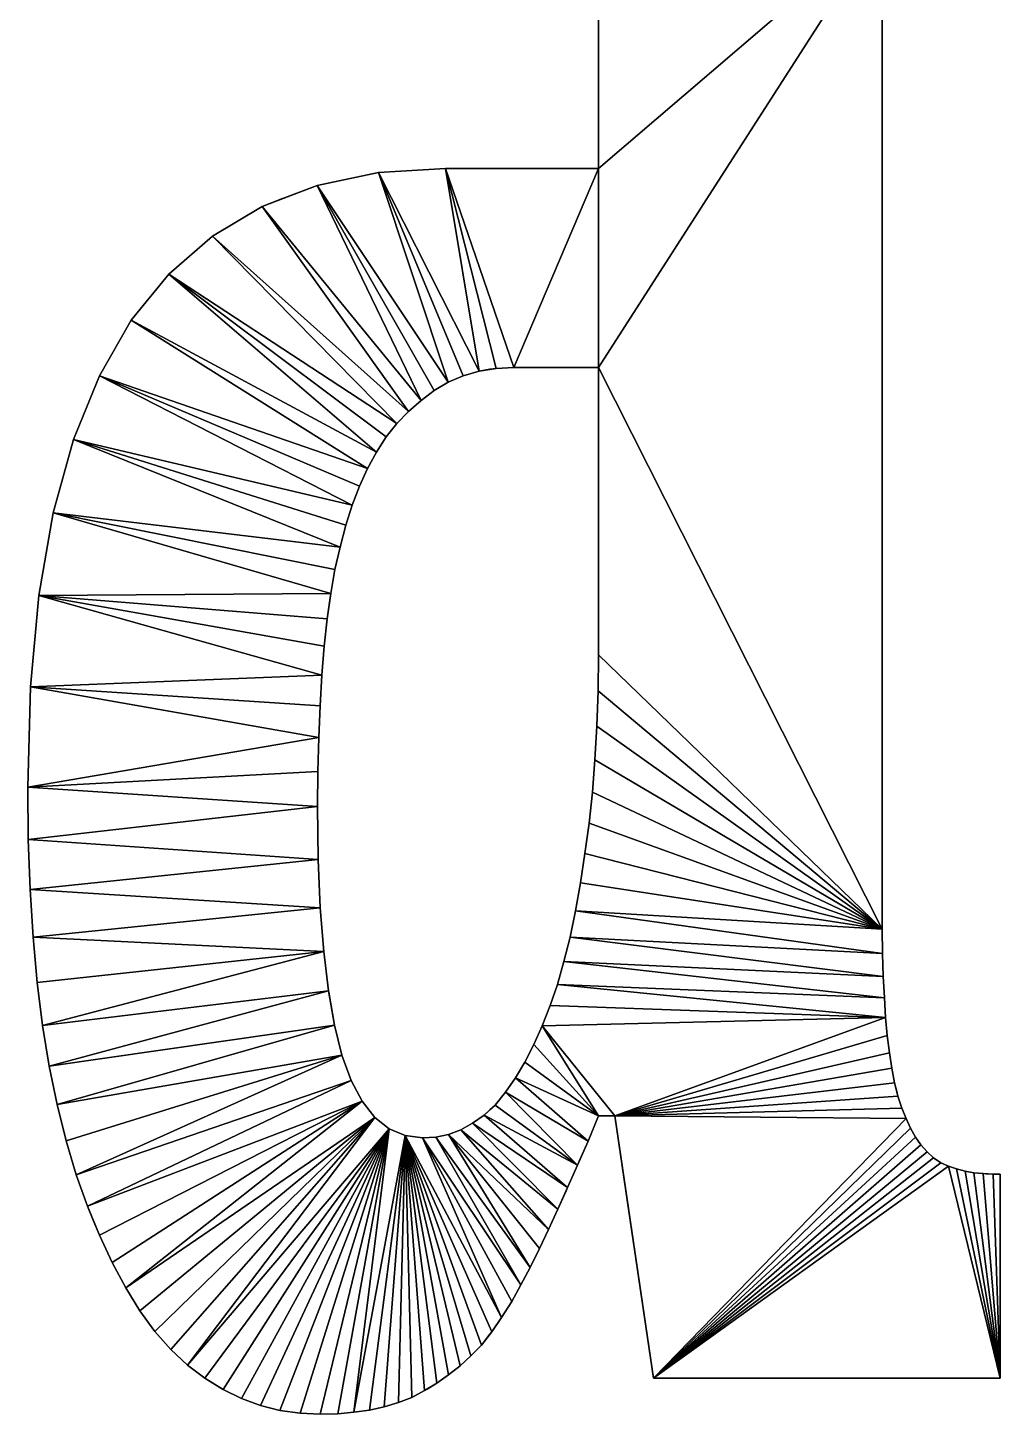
# Model space of a CAD drawing. Extents: x -29.1 to 29.1, y -25 to 25.
# Drawn here: x 2.903 to 5.413, y 3.007 to 6.585 of the extents above; entities that cross this region are included whole.
import ezdxf

# ---------------------------------------------------------------- set-up
doc = ezdxf.new("R2010")
doc.units = 0
doc.header["$MEASUREMENT"] = 0
doc.layers.add('ConstrLine', color=7, linetype='Continuous')
doc.layers.add('ObjLayer', color=2, linetype='Continuous')

msp = doc.modelspace()

# ---------------------------------------------------------------- linework, layer by layer
at = {"layer": 'ConstrLine'}
for p, q in [((4.376, 6.86, 4), (4.376, 6.222, 4)), ((5.108, 4.259, 4), (5.108, 6.849, 4)), ((3.808, 6.211, 4), (3.65, 6.178, 4)), ((3.981, 6.222, 4), (3.808, 6.211, 4)), ((4.376, 6.222, 4), (3.981, 6.222, 4)), ((3.65, 6.178, 4), (3.508, 6.124, 4)), ((3.508, 6.124, 4), (3.38, 6.047, 4)), ((3.38, 6.047, 4), (3.267, 5.949, 4)), ((3.267, 5.949, 4), (3.17, 5.83, 4)), ((3.17, 5.83, 4), (3.088, 5.687, 4)), ((3.088, 5.687, 4), (3.021, 5.522, 4)), ((3.021, 5.522, 4), (2.969, 5.333, 4)), ((2.969, 5.333, 4), (2.932, 5.12, 4)), ((2.932, 5.12, 4), (2.91, 4.884, 4)), ((2.91, 4.884, 4), (2.903, 4.625, 4)), ((2.903, 4.625, 4), (2.904, 4.49, 4)), ((2.904, 4.49, 4), (2.909, 4.361, 4)), ((2.909, 4.361, 4), (2.917, 4.238, 4)), ((5.109, 4.196, 4), (5.108, 4.259, 4)), ((2.917, 4.238, 4), (2.927, 4.121, 4)), ((5.111, 4.137, 4), (5.109, 4.196, 4)), ((2.927, 4.121, 4), (2.941, 4.01, 4)), ((5.114, 4.082, 4), (5.111, 4.137, 4)), ((5.117, 4.031, 4), (5.114, 4.082, 4)), ((2.941, 4.01, 4), (2.958, 3.905, 4)), ((5.121, 3.984, 4), (5.117, 4.031, 4)), ((5.127, 3.94, 4), (5.121, 3.984, 4)), ((5.133, 3.9, 4), (5.127, 3.94, 4)), ((2.958, 3.905, 4), (2.979, 3.806, 4)), ((5.14, 3.862, 4), (5.133, 3.9, 4)), ((5.149, 3.828, 4), (5.14, 3.862, 4)), ((2.979, 3.806, 4), (3.002, 3.713, 4)), ((5.159, 3.797, 4), (5.149, 3.828, 4)), ((5.17, 3.77, 4), (5.159, 3.797, 4)), ((4.349, 3.712, 4), (4.376, 3.777, 4)), ((4.376, 3.777, 4), (4.418, 3.777, 4)), ((4.418, 3.777, 4), (4.518, 3.1, 5)), ((5.181, 3.745, 4), (5.17, 3.77, 4)), ((5.194, 3.722, 4), (5.181, 3.745, 4)), ((5.208, 3.702, 4), (5.194, 3.722, 4)), ((3.002, 3.713, 4), (3.028, 3.625, 4)), ((4.322, 3.65, 4), (4.349, 3.712, 4)), ((5.224, 3.684, 4), (5.208, 3.702, 4)), ((4.296, 3.592, 4), (4.322, 3.65, 4)), ((5.241, 3.669, 4), (5.224, 3.684, 4)), ((5.26, 3.656, 4), (5.241, 3.669, 4)), ((5.279, 3.647, 4), (5.26, 3.656, 4)), ((3.028, 3.625, 4), (3.057, 3.544, 4)), ((5.3, 3.64, 4), (5.279, 3.647, 4)), ((5.322, 3.634, 4), (5.3, 3.64, 4)), ((5.345, 3.63, 4), (5.322, 3.634, 4)), ((5.369, 3.628, 4), (5.345, 3.63, 4)), ((5.395, 3.627, 4), (5.369, 3.628, 4)), ((5.413, 3.627, 4), (5.395, 3.627, 4)), ((5.413, 3.1, 4), (5.413, 3.627, 4)), ((4.271, 3.536, 4), (4.296, 3.592, 4)), ((3.057, 3.544, 4), (3.088, 3.469, 4)), ((4.247, 3.484, 4), (4.271, 3.536, 4)), ((4.224, 3.435, 4), (4.247, 3.484, 4)), ((3.088, 3.469, 4), (3.121, 3.399, 4)), ((4.2, 3.386, 4), (4.224, 3.435, 4)), ((3.121, 3.399, 4), (3.156, 3.333, 4)), ((4.176, 3.341, 4), (4.2, 3.386, 4)), ((3.156, 3.333, 4), (3.192, 3.274, 4)), ((4.152, 3.298, 4), (4.176, 3.341, 4)), ((4.126, 3.257, 4), (4.152, 3.298, 4)), ((3.192, 3.274, 4), (3.231, 3.221, 4)), ((4.101, 3.22, 4), (4.126, 3.257, 4)), ((3.231, 3.221, 4), (3.272, 3.174, 4)), ((4.047, 3.158, 4), (4.074, 3.185, 4)), ((4.074, 3.185, 4), (4.101, 3.22, 4)), ((3.272, 3.174, 4), (3.315, 3.134, 4)), ((4.019, 3.132, 4), (4.047, 3.158, 4)), ((3.315, 3.134, 4), (3.36, 3.1, 4)), ((3.989, 3.109, 4), (4.019, 3.132, 4)), ((3.36, 3.1, 4), (3.407, 3.071, 4)), ((3.927, 3.068, 4), (3.959, 3.087, 4)), ((3.959, 3.087, 4), (3.989, 3.109, 4)), ((4.518, 3.1, 5), (5.413, 3.1, 4)), ((3.407, 3.071, 4), (3.455, 3.048, 4)), ((3.455, 3.048, 4), (3.504, 3.03, 4)), ((3.86, 3.037, 4), (3.894, 3.05, 4)), ((3.894, 3.05, 4), (3.927, 3.068, 4)), ((3.504, 3.03, 4), (3.554, 3.017, 4)), ((3.554, 3.017, 4), (3.606, 3.01, 4)), ((3.606, 3.01, 4), (3.658, 3.007, 4)), ((3.658, 3.007, 4), (3.703, 3.008, 4)), ((3.703, 3.008, 4), (3.745, 3.012, 4)), ((3.745, 3.012, 4), (3.785, 3.018, 4)), ((3.785, 3.018, 4), (3.823, 3.026, 4)), ((3.823, 3.026, 4), (3.86, 3.037, 4))]:
    msp.add_line(p, q, dxfattribs=at)
for points in [[(4.376, 6.86, 4), (4.376, 6.222, 4), (4.376, 6.222, 5)], [(4.376, 6.86, 4), (4.376, 6.222, 5), (4.376, 6.86, 5)], [(4.376, 6.86, 5), (4.376, 6.222, 5), (5.108, 6.849, 5)], [(5.108, 6.849, 5), (4.376, 5.708, 5), (5.108, 4.259, 5)], [(5.108, 6.849, 5), (4.376, 6.222, 5), (4.376, 5.708, 5)], [(5.108, 4.259, 4), (5.108, 6.849, 4), (5.108, 4.259, 5)], [(5.108, 6.849, 5), (5.108, 4.259, 5), (5.108, 6.849, 4)], [(3.65, 6.178, 4), (3.65, 6.178, 5), (3.808, 6.211, 5)], [(3.65, 6.178, 4), (3.808, 6.211, 5), (3.808, 6.211, 4)], [(3.808, 6.211, 5), (3.65, 6.178, 5), (3.988, 5.67, 5)], [(3.808, 6.211, 4), (3.808, 6.211, 5), (3.981, 6.222, 5)], [(3.808, 6.211, 4), (3.981, 6.222, 5), (3.981, 6.222, 4)], [(3.981, 6.222, 5), (3.808, 6.211, 5), (4.068, 5.699, 5)], [(4.027, 5.687, 5), (4.068, 5.699, 5), (3.808, 6.211, 5)], [(3.988, 5.67, 5), (4.027, 5.687, 5), (3.808, 6.211, 5)], [(3.981, 6.222, 4), (3.981, 6.222, 5), (4.376, 6.222, 4)], [(3.981, 6.222, 5), (4.376, 6.222, 5), (4.376, 6.222, 4)], [(4.376, 6.222, 5), (3.981, 6.222, 5), (4.158, 5.708, 5)], [(4.112, 5.706, 5), (4.158, 5.708, 5), (3.981, 6.222, 5)], [(4.112, 5.706, 5), (3.981, 6.222, 5), (4.068, 5.699, 5)], [(4.158, 5.708, 5), (4.376, 5.708, 5), (4.376, 6.222, 5)], [(3.65, 6.178, 5), (3.584, 6.1529, 4), (3.508, 6.124, 5)], [(3.65, 6.178, 5), (3.508, 6.124, 5), (3.918, 5.623, 5)], [(3.65, 6.178, 5), (3.65, 6.178, 4), (3.584, 6.1529, 4)], [(3.918, 5.623, 5), (3.952, 5.649, 5), (3.65, 6.178, 5)], [(3.952, 5.649, 5), (3.988, 5.67, 5), (3.65, 6.178, 5)], [(3.38, 6.047, 4), (3.38, 6.047, 5), (3.508, 6.124, 5)], [(3.38, 6.047, 4), (3.508, 6.124, 5), (3.508, 6.124, 4)], [(3.508, 6.124, 5), (3.38, 6.047, 5), (3.886, 5.595, 5)], [(3.5688, 6.1471, 4), (3.508, 6.124, 5), (3.584, 6.1529, 4)], [(3.5688, 6.1471, 4), (3.5606, 6.144, 4), (3.508, 6.124, 5)], [(3.508, 6.124, 4), (3.508, 6.124, 5), (3.5606, 6.144, 4)], [(3.886, 5.595, 5), (3.918, 5.623, 5), (3.508, 6.124, 5)], [(3.267, 5.949, 4), (3.267, 5.949, 5), (3.38, 6.047, 5)], [(3.267, 5.949, 4), (3.38, 6.047, 5), (3.38, 6.047, 4)], [(3.38, 6.047, 5), (3.267, 5.949, 5), (3.856, 5.564, 5)], [(3.856, 5.564, 5), (3.886, 5.595, 5), (3.38, 6.047, 5)], [(3.267, 5.949, 4), (3.17, 5.83, 4), (3.17, 5.83, 5)], [(3.267, 5.949, 4), (3.17, 5.83, 5), (3.267, 5.949, 5)], [(3.267, 5.949, 5), (3.17, 5.83, 5), (3.803, 5.49, 5)], [(3.828, 5.529, 5), (3.856, 5.564, 5), (3.267, 5.949, 5)], [(3.803, 5.49, 5), (3.828, 5.529, 5), (3.267, 5.949, 5)], [(3.17, 5.83, 4), (3.088, 5.687, 4), (3.088, 5.687, 5)], [(3.17, 5.83, 4), (3.088, 5.687, 5), (3.17, 5.83, 5)], [(3.17, 5.83, 5), (3.088, 5.687, 5), (3.78, 5.448, 5)], [(3.78, 5.448, 5), (3.803, 5.49, 5), (3.17, 5.83, 5)], [(4.027, 5.687, 4), (4.068, 5.699, 4), (4.068, 5.699, 5)], [(4.027, 5.687, 4), (4.068, 5.699, 5), (4.027, 5.687, 5)], [(4.112, 5.706, 5), (4.068, 5.699, 5), (4.096, 5.7035, 4)], [(4.068, 5.699, 4), (4.096, 5.7035, 4), (4.068, 5.699, 5)], [(4.096, 5.7035, 4), (4.112, 5.706, 4), (4.112, 5.706, 5)], [(4.112, 5.706, 4), (4.158, 5.708, 4), (4.158, 5.708, 5)], [(4.112, 5.706, 4), (4.158, 5.708, 5), (4.112, 5.706, 5)], [(4.158, 5.708, 4), (4.376, 5.708, 4), (4.376, 5.708, 5)], [(4.158, 5.708, 4), (4.376, 5.708, 5), (4.158, 5.708, 5)], [(4.376, 4.967, 5), (4.376, 5.708, 5), (4.376, 4.967, 4)], [(4.376, 5.708, 4), (4.376, 4.967, 4), (4.376, 5.708, 5)], [(4.376, 5.708, 5), (4.376, 4.967, 5), (5.108, 4.259, 5)], [(3.088, 5.687, 4), (3.021, 5.522, 4), (3.021, 5.522, 5)], [(3.088, 5.687, 4), (3.021, 5.522, 5), (3.088, 5.687, 5)], [(3.088, 5.687, 5), (3.021, 5.522, 5), (3.74, 5.353, 5)], [(3.759, 5.402, 5), (3.78, 5.448, 5), (3.088, 5.687, 5)], [(3.74, 5.353, 5), (3.759, 5.402, 5), (3.088, 5.687, 5)], [(3.952, 5.649, 4), (3.988, 5.67, 4), (3.988, 5.67, 5)], [(3.952, 5.649, 4), (3.988, 5.67, 5), (3.952, 5.649, 5)], [(3.988, 5.67, 4), (4.027, 5.687, 4), (4.027, 5.687, 5)], [(3.988, 5.67, 4), (4.027, 5.687, 5), (3.988, 5.67, 5)], [(3.886, 5.595, 4), (3.918, 5.623, 4), (3.918, 5.623, 5)], [(3.886, 5.595, 4), (3.918, 5.623, 5), (3.886, 5.595, 5)], [(3.952, 5.649, 5), (3.918, 5.623, 5), (3.9298, 5.632, 4)], [(3.918, 5.623, 4), (3.9298, 5.632, 4), (3.918, 5.623, 5)], [(3.9298, 5.632, 4), (3.952, 5.649, 4), (3.952, 5.649, 5)], [(3.886, 5.595, 4), (3.886, 5.595, 5), (3.856, 5.564, 5)], [(3.886, 5.595, 4), (3.856, 5.564, 5), (3.856, 5.564, 4)], [(3.856, 5.564, 4), (3.856, 5.564, 5), (3.828, 5.529, 5)], [(3.856, 5.564, 4), (3.828, 5.529, 5), (3.828, 5.529, 4)], [(3.021, 5.522, 4), (2.969, 5.333, 4), (2.969, 5.333, 5)], [(3.021, 5.522, 4), (2.969, 5.333, 5), (3.021, 5.522, 5)], [(3.021, 5.522, 5), (2.969, 5.333, 5), (3.709, 5.245, 5)], [(3.724, 5.301, 5), (3.74, 5.353, 5), (3.021, 5.522, 5)], [(3.709, 5.245, 5), (3.724, 5.301, 5), (3.021, 5.522, 5)], [(3.828, 5.529, 4), (3.828, 5.529, 5), (3.803, 5.49, 5)], [(3.828, 5.529, 4), (3.803, 5.49, 5), (3.803, 5.49, 4)], [(3.803, 5.49, 4), (3.803, 5.49, 5), (3.78, 5.448, 5)], [(3.803, 5.49, 4), (3.78, 5.448, 5), (3.78, 5.448, 4)], [(3.78, 5.448, 4), (3.78, 5.448, 5), (3.759, 5.402, 5)], [(3.78, 5.448, 4), (3.759, 5.402, 5), (3.759, 5.402, 4)], [(3.759, 5.402, 4), (3.759, 5.402, 5), (3.74, 5.353, 5)], [(3.759, 5.402, 4), (3.74, 5.353, 5), (3.74, 5.353, 4)], [(2.969, 5.333, 4), (2.932, 5.12, 4), (2.932, 5.12, 5)], [(2.969, 5.333, 4), (2.932, 5.12, 5), (2.969, 5.333, 5)], [(2.969, 5.333, 5), (2.932, 5.12, 5), (3.685, 5.125, 5)], [(3.685, 5.125, 5), (3.696, 5.187, 5), (2.969, 5.333, 5)], [(3.696, 5.187, 5), (3.709, 5.245, 5), (2.969, 5.333, 5)], [(3.74, 5.353, 4), (3.74, 5.353, 5), (3.724, 5.301, 5)], [(3.74, 5.353, 4), (3.724, 5.301, 5), (3.724, 5.301, 4)], [(3.724, 5.301, 4), (3.724, 5.301, 5), (3.709, 5.245, 5)], [(3.724, 5.301, 4), (3.709, 5.245, 5), (3.709, 5.245, 4)], [(3.709, 5.245, 4), (3.709, 5.245, 5), (3.696, 5.187, 5)], [(3.709, 5.245, 4), (3.696, 5.187, 5), (3.696, 5.187, 4)], [(3.696, 5.187, 4), (3.696, 5.187, 5), (3.685, 5.125, 5)], [(3.696, 5.187, 4), (3.685, 5.125, 5), (3.685, 5.125, 4)], [(2.932, 5.12, 4), (2.91, 4.884, 4), (2.91, 4.884, 5)], [(2.932, 5.12, 4), (2.91, 4.884, 5), (2.932, 5.12, 5)], [(2.932, 5.12, 5), (2.91, 4.884, 5), (3.662, 4.914, 5)], [(3.676, 5.06, 5), (3.685, 5.125, 5), (2.932, 5.12, 5)], [(3.662, 4.914, 5), (3.668, 4.989, 5), (2.932, 5.12, 5)], [(3.668, 4.989, 5), (3.676, 5.06, 5), (2.932, 5.12, 5)], [(3.685, 5.125, 5), (3.676, 5.06, 5), (3.6843, 5.12, 4)], [(3.676, 5.06, 4), (3.6843, 5.12, 4), (3.676, 5.06, 5)], [(3.685, 5.125, 4), (3.685, 5.125, 5), (3.6843, 5.12, 4)], [(3.676, 5.06, 4), (3.676, 5.06, 5), (3.668, 4.989, 5)], [(3.676, 5.06, 4), (3.668, 4.989, 5), (3.668, 4.989, 4)], [(3.668, 4.989, 4), (3.668, 4.989, 5), (3.662, 4.914, 5)], [(3.668, 4.989, 4), (3.662, 4.914, 5), (3.662, 4.914, 4)], [(4.376, 4.967, 4), (4.375, 4.874, 4), (4.375, 4.874, 5)], [(4.376, 4.967, 4), (4.375, 4.874, 5), (4.376, 4.967, 5)], [(4.376, 4.967, 5), (4.375, 4.874, 5), (5.108, 4.259, 5)], [(3.658, 4.835, 5), (3.662, 4.914, 5), (2.91, 4.884, 5)], [(3.662, 4.914, 4), (3.662, 4.914, 5), (3.658, 4.835, 5)], [(3.662, 4.914, 4), (3.658, 4.835, 5), (3.658, 4.835, 4)], [(2.91, 4.884, 4), (2.903, 4.625, 4), (2.903, 4.625, 5)], [(2.91, 4.884, 4), (2.903, 4.625, 5), (2.91, 4.884, 5)], [(2.91, 4.884, 5), (2.903, 4.625, 5), (3.654, 4.753, 5)], [(3.654, 4.753, 5), (3.658, 4.835, 5), (2.91, 4.884, 5)], [(4.375, 4.874, 4), (4.372, 4.783, 4), (4.372, 4.783, 5)], [(4.375, 4.874, 4), (4.372, 4.783, 5), (4.375, 4.874, 5)], [(4.375, 4.874, 5), (4.372, 4.783, 5), (5.108, 4.259, 5)], [(3.658, 4.835, 4), (3.658, 4.835, 5), (3.654, 4.753, 5)], [(3.658, 4.835, 4), (3.654, 4.753, 5), (3.654, 4.753, 4)], [(4.372, 4.783, 4), (4.367, 4.696, 4), (4.367, 4.696, 5)], [(4.372, 4.783, 4), (4.367, 4.696, 5), (4.372, 4.783, 5)], [(4.372, 4.783, 5), (4.367, 4.696, 5), (5.108, 4.259, 5)], [(3.652, 4.666, 5), (3.654, 4.753, 5), (2.903, 4.625, 5)], [(3.654, 4.753, 4), (3.654, 4.753, 5), (3.652, 4.666, 5)], [(3.654, 4.753, 4), (3.652, 4.666, 5), (3.652, 4.666, 4)], [(4.367, 4.696, 4), (4.361, 4.612, 4), (4.361, 4.612, 5)], [(4.367, 4.696, 4), (4.361, 4.612, 5), (4.367, 4.696, 5)], [(4.367, 4.696, 5), (4.361, 4.612, 5), (5.108, 4.259, 5)], [(3.651, 4.575, 5), (3.652, 4.666, 5), (2.903, 4.625, 5)], [(3.652, 4.666, 5), (3.651, 4.575, 5), (3.651, 4.575, 4)], [(3.652, 4.666, 5), (3.651, 4.575, 4), (3.652, 4.666, 4)], [(2.903, 4.625, 4), (2.904, 4.49, 4), (2.904, 4.49, 5)], [(2.903, 4.625, 4), (2.904, 4.49, 5), (2.903, 4.625, 5)], [(2.903, 4.625, 5), (2.904, 4.49, 5), (3.651, 4.575, 5)], [(4.361, 4.612, 4), (4.352, 4.532, 4), (4.352, 4.532, 5)], [(4.361, 4.612, 4), (4.352, 4.532, 5), (4.361, 4.612, 5)], [(4.361, 4.612, 5), (4.352, 4.532, 5), (5.108, 4.259, 5)], [(3.653, 4.439, 5), (3.651, 4.575, 5), (2.904, 4.49, 5)], [(3.651, 4.575, 4), (3.651, 4.575, 5), (3.653, 4.439, 5)], [(3.651, 4.575, 4), (3.653, 4.439, 5), (3.653, 4.439, 4)], [(4.352, 4.532, 4), (4.341, 4.454, 4), (4.341, 4.454, 5)], [(4.352, 4.532, 4), (4.341, 4.454, 5), (4.352, 4.532, 5)], [(4.352, 4.532, 5), (4.341, 4.454, 5), (5.108, 4.259, 5)], [(2.904, 4.49, 4), (2.909, 4.361, 4), (2.909, 4.361, 5)], [(2.904, 4.49, 4), (2.909, 4.361, 5), (2.904, 4.49, 5)], [(2.904, 4.49, 5), (2.909, 4.361, 5), (3.653, 4.439, 5)], [(3.658, 4.314, 5), (3.653, 4.439, 5), (2.909, 4.361, 5)], [(3.653, 4.439, 4), (3.653, 4.439, 5), (3.658, 4.314, 5)], [(3.653, 4.439, 4), (3.658, 4.314, 5), (3.658, 4.314, 4)], [(4.341, 4.454, 4), (4.33, 4.378, 4), (4.33, 4.378, 5)], [(4.341, 4.454, 4), (4.33, 4.378, 5), (4.341, 4.454, 5)], [(4.341, 4.454, 5), (4.33, 4.378, 5), (5.108, 4.259, 5)], [(4.33, 4.378, 4), (4.317, 4.306, 4), (4.317, 4.306, 5)], [(4.33, 4.378, 4), (4.317, 4.306, 5), (4.33, 4.378, 5)], [(4.33, 4.378, 5), (4.317, 4.306, 5), (5.108, 4.259, 5)], [(2.909, 4.361, 4), (2.917, 4.238, 4), (2.917, 4.238, 5)], [(2.909, 4.361, 4), (2.917, 4.238, 5), (2.909, 4.361, 5)], [(2.909, 4.361, 5), (2.917, 4.238, 5), (3.658, 4.314, 5)], [(3.667, 4.201, 5), (3.658, 4.314, 5), (2.917, 4.238, 5)], [(3.658, 4.314, 4), (3.658, 4.314, 5), (3.667, 4.201, 5)], [(3.658, 4.314, 4), (3.667, 4.201, 5), (3.667, 4.201, 4)], [(4.317, 4.306, 4), (4.303, 4.238, 4), (4.303, 4.238, 5)], [(4.317, 4.306, 4), (4.303, 4.238, 5), (4.317, 4.306, 5)], [(4.317, 4.306, 5), (4.303, 4.238, 5), (5.109, 4.196, 5)], [(5.109, 4.196, 5), (5.108, 4.259, 5), (4.317, 4.306, 5)], [(5.108, 4.259, 4), (5.108, 4.259, 5), (5.109, 4.196, 5)], [(5.108, 4.259, 4), (5.109, 4.196, 5), (5.109, 4.196, 4)], [(2.917, 4.238, 4), (2.927, 4.121, 4), (2.927, 4.121, 5)], [(2.917, 4.238, 4), (2.927, 4.121, 5), (2.917, 4.238, 5)], [(2.917, 4.238, 5), (2.927, 4.121, 5), (3.667, 4.201, 5)], [(4.303, 4.238, 4), (4.287, 4.175, 4), (4.287, 4.175, 5)], [(4.303, 4.238, 4), (4.287, 4.175, 5), (4.303, 4.238, 5)], [(4.303, 4.238, 5), (4.287, 4.175, 5), (5.111, 4.137, 5)], [(5.111, 4.137, 5), (5.109, 4.196, 5), (4.303, 4.238, 5)], [(2.927, 4.121, 5), (2.941, 4.01, 5), (3.667, 4.201, 5)], [(3.679, 4.1, 5), (3.667, 4.201, 5), (2.941, 4.01, 5)], [(3.667, 4.201, 4), (3.667, 4.201, 5), (3.679, 4.1, 5)], [(3.667, 4.201, 4), (3.679, 4.1, 5), (3.679, 4.1, 4)], [(5.109, 4.196, 4), (5.109, 4.196, 5), (5.111, 4.137, 5)], [(5.109, 4.196, 4), (5.111, 4.137, 5), (5.111, 4.137, 4)], [(4.287, 4.175, 4), (4.27, 4.116, 4), (4.27, 4.116, 5)], [(4.287, 4.175, 4), (4.27, 4.116, 5), (4.287, 4.175, 5)], [(4.27, 4.116, 5), (5.114, 4.082, 5), (4.287, 4.175, 5)], [(5.111, 4.137, 5), (4.287, 4.175, 5), (5.114, 4.082, 5)], [(2.941, 4.01, 5), (2.927, 4.121, 5), (2.941, 4.01, 4)], [(2.927, 4.121, 4), (2.941, 4.01, 4), (2.927, 4.121, 5)], [(4.263, 4.096, 4), (4.251, 4.062, 5), (4.27, 4.116, 5)], [(4.251, 4.062, 5), (5.117, 4.031, 5), (4.27, 4.116, 5)], [(4.27, 4.116, 4), (4.263, 4.096, 4), (4.27, 4.116, 5)], [(5.114, 4.082, 5), (4.27, 4.116, 5), (5.117, 4.031, 5)], [(5.111, 4.137, 4), (5.111, 4.137, 5), (5.1132, 4.096, 4)], [(5.111, 4.137, 5), (5.114, 4.082, 5), (5.1132, 4.096, 4)], [(2.941, 4.01, 5), (2.958, 3.905, 5), (3.679, 4.1, 5)], [(3.695, 4.011, 5), (3.679, 4.1, 5), (2.958, 3.905, 5)], [(3.679, 4.1, 4), (3.679, 4.1, 5), (3.6797, 4.096, 4)], [(3.679, 4.1, 5), (3.695, 4.011, 5), (3.6797, 4.096, 4)], [(3.695, 4.011, 4), (3.6797, 4.096, 4), (3.695, 4.011, 5)], [(4.263, 4.096, 4), (4.251, 4.062, 4), (4.251, 4.062, 5)], [(5.114, 4.082, 4), (5.1132, 4.096, 4), (5.114, 4.082, 5)], [(5.114, 4.082, 4), (5.114, 4.082, 5), (5.117, 4.031, 5)], [(5.114, 4.082, 4), (5.117, 4.031, 5), (5.117, 4.031, 4)], [(4.251, 4.062, 4), (4.231, 4.009, 4), (4.231, 4.009, 5)], [(4.251, 4.062, 4), (4.231, 4.009, 5), (4.251, 4.062, 5)], [(4.251, 4.062, 5), (4.231, 4.009, 5), (5.117, 4.031, 5)], [(2.941, 4.01, 4), (2.958, 3.905, 4), (2.958, 3.905, 5)], [(2.941, 4.01, 4), (2.958, 3.905, 5), (2.941, 4.01, 5)], [(2.958, 3.905, 5), (2.979, 3.806, 5), (3.695, 4.011, 5)], [(3.714, 3.934, 5), (3.695, 4.011, 5), (2.979, 3.806, 5)], [(3.695, 4.011, 4), (3.695, 4.011, 5), (3.714, 3.934, 5)], [(3.695, 4.011, 4), (3.714, 3.934, 5), (3.714, 3.934, 4)], [(4.231, 4.009, 4), (4.209, 3.961, 4), (4.209, 3.961, 5)], [(4.231, 4.009, 4), (4.209, 3.961, 5), (4.231, 4.009, 5)], [(4.209, 3.961, 5), (4.376, 3.777, 5), (4.231, 4.009, 5)], [(4.418, 3.777, 5), (5.117, 4.031, 5), (4.231, 4.009, 5)], [(4.376, 3.777, 5), (4.418, 3.777, 5), (4.231, 4.009, 5)], [(5.121, 3.984, 5), (5.117, 4.031, 5), (4.418, 3.777, 5)], [(5.117, 4.031, 5), (5.121, 3.984, 5), (5.117, 4.031, 4)], [(5.121, 3.984, 4), (5.117, 4.031, 4), (5.121, 3.984, 5)], [(5.127, 3.94, 5), (5.121, 3.984, 5), (4.418, 3.777, 5)], [(5.121, 3.984, 4), (5.121, 3.984, 5), (5.127, 3.94, 5)], [(5.127, 3.94, 5), (5.127, 3.94, 4), (5.121, 3.984, 4)], [(4.209, 3.961, 4), (4.186, 3.916, 4), (4.186, 3.916, 5)], [(4.209, 3.961, 4), (4.186, 3.916, 5), (4.209, 3.961, 5)], [(4.209, 3.961, 5), (4.186, 3.916, 5), (4.376, 3.777, 5)], [(5.133, 3.9, 5), (5.127, 3.94, 5), (4.418, 3.777, 5)], [(5.133, 3.9, 4), (5.127, 3.94, 4), (5.133, 3.9, 5)], [(5.127, 3.94, 5), (5.133, 3.9, 5), (5.127, 3.94, 4)], [(2.958, 3.905, 4), (2.979, 3.806, 4), (2.979, 3.806, 5)], [(2.958, 3.905, 4), (2.979, 3.806, 5), (2.958, 3.905, 5)], [(3.002, 3.713, 5), (3.714, 3.934, 5), (2.979, 3.806, 5)], [(3.028, 3.625, 5), (3.714, 3.934, 5), (3.002, 3.713, 5)], [(3.714, 3.934, 5), (3.028, 3.625, 5), (3.738, 3.868, 5)], [(3.714, 3.934, 4), (3.714, 3.934, 5), (3.738, 3.868, 5)], [(3.714, 3.934, 4), (3.738, 3.868, 5), (3.738, 3.868, 4)], [(4.186, 3.916, 4), (4.162, 3.875, 4), (4.162, 3.875, 5)], [(4.186, 3.916, 4), (4.162, 3.875, 5), (4.186, 3.916, 5)], [(4.186, 3.916, 5), (4.162, 3.875, 5), (4.376, 3.777, 5)], [(3.057, 3.544, 5), (3.738, 3.868, 5), (3.028, 3.625, 5)], [(3.766, 3.815, 5), (3.738, 3.868, 5), (3.057, 3.544, 5)], [(3.738, 3.868, 4), (3.738, 3.868, 5), (3.766, 3.815, 5)], [(3.738, 3.868, 4), (3.766, 3.815, 5), (3.766, 3.815, 4)], [(4.162, 3.875, 4), (4.136, 3.838, 4), (4.136, 3.838, 5)], [(4.162, 3.875, 4), (4.136, 3.838, 5), (4.162, 3.875, 5)], [(4.162, 3.875, 5), (4.136, 3.838, 5), (4.349, 3.712, 5)], [(4.349, 3.712, 5), (4.376, 3.777, 5), (4.162, 3.875, 5)], [(5.14, 3.862, 5), (5.133, 3.9, 5), (4.418, 3.777, 5)], [(5.133, 3.9, 4), (5.133, 3.9, 5), (5.14, 3.862, 5)], [(5.14, 3.862, 4), (5.133, 3.9, 4), (5.14, 3.862, 5)], [(4.136, 3.838, 4), (4.109, 3.805, 4), (4.109, 3.805, 5)], [(4.136, 3.838, 4), (4.109, 3.805, 5), (4.136, 3.838, 5)], [(4.136, 3.838, 5), (4.109, 3.805, 5), (4.322, 3.65, 5)], [(4.322, 3.65, 5), (4.349, 3.712, 5), (4.136, 3.838, 5)], [(5.149, 3.828, 5), (5.14, 3.862, 5), (4.418, 3.777, 5)], [(5.1458, 3.84, 4), (5.14, 3.862, 4), (5.14, 3.862, 5)], [(5.14, 3.862, 5), (5.149, 3.828, 5), (5.1458, 3.84, 4)], [(5.149, 3.828, 4), (5.1458, 3.84, 4), (5.149, 3.828, 5)], [(2.979, 3.806, 4), (3.002, 3.713, 4), (3.002, 3.713, 5)], [(2.979, 3.806, 4), (3.002, 3.713, 5), (2.979, 3.806, 5)], [(3.057, 3.544, 5), (3.088, 3.469, 5), (3.766, 3.815, 5)], [(3.088, 3.469, 5), (3.121, 3.399, 5), (3.766, 3.815, 5)], [(3.121, 3.399, 5), (3.156, 3.333, 5), (3.766, 3.815, 5)], [(3.799, 3.773, 5), (3.766, 3.815, 5), (3.156, 3.333, 5)], [(3.766, 3.815, 4), (3.766, 3.815, 5), (3.799, 3.773, 5)], [(3.766, 3.815, 4), (3.799, 3.773, 5), (3.799, 3.773, 4)], [(4.081, 3.779, 5), (4.109, 3.805, 5), (4.096, 3.7929, 4)], [(4.109, 3.805, 5), (4.081, 3.779, 5), (4.322, 3.65, 5)], [(4.081, 3.779, 4), (4.081, 3.779, 5), (4.096, 3.7929, 4)], [(4.109, 3.805, 4), (4.096, 3.7929, 4), (4.109, 3.805, 5)], [(5.149, 3.828, 5), (4.418, 3.777, 5), (5.159, 3.797, 5)], [(5.159, 3.797, 5), (4.418, 3.777, 5), (5.17, 3.77, 5)], [(5.149, 3.828, 4), (5.149, 3.828, 5), (5.159, 3.797, 5)], [(5.159, 3.797, 4), (5.149, 3.828, 4), (5.159, 3.797, 5)], [(5.17, 3.77, 5), (5.17, 3.77, 4), (5.159, 3.797, 5)], [(5.159, 3.797, 4), (5.159, 3.797, 5), (5.17, 3.77, 4)], [(3.156, 3.333, 5), (3.192, 3.274, 5), (3.799, 3.773, 5)], [(3.192, 3.274, 5), (3.231, 3.221, 5), (3.799, 3.773, 5)], [(3.231, 3.221, 5), (3.272, 3.174, 5), (3.799, 3.773, 5)], [(3.272, 3.174, 5), (3.315, 3.134, 5), (3.799, 3.773, 5)], [(3.836, 3.744, 5), (3.799, 3.773, 5), (3.315, 3.134, 5)], [(3.799, 3.773, 4), (3.799, 3.773, 5), (3.836, 3.744, 5)], [(3.799, 3.773, 4), (3.836, 3.744, 5), (3.836, 3.744, 4)], [(4.021, 3.741, 4), (4.021, 3.741, 5), (4.051, 3.758, 5)], [(4.021, 3.741, 4), (4.051, 3.758, 5), (4.051, 3.758, 4)], [(4.051, 3.758, 5), (4.021, 3.741, 5), (4.271, 3.536, 5)], [(4.051, 3.758, 4), (4.051, 3.758, 5), (4.081, 3.779, 5)], [(4.051, 3.758, 4), (4.081, 3.779, 5), (4.081, 3.779, 4)], [(4.081, 3.779, 5), (4.051, 3.758, 5), (4.296, 3.592, 5)], [(4.271, 3.536, 5), (4.296, 3.592, 5), (4.051, 3.758, 5)], [(4.296, 3.592, 5), (4.322, 3.65, 5), (4.081, 3.779, 5)], [(4.376, 3.777, 4), (4.376, 3.777, 5), (4.349, 3.712, 5)], [(4.376, 3.777, 4), (4.349, 3.712, 5), (4.349, 3.712, 4)], [(4.376, 3.777, 5), (4.376, 3.777, 4), (4.418, 3.777, 5)], [(4.418, 3.777, 4), (4.418, 3.777, 5), (4.376, 3.777, 4)], [(4.418, 3.777, 4), (4.4465, 3.584, 4), (4.418, 3.777, 5)], [(4.4465, 3.584, 4), (4.518, 3.1, 5), (4.418, 3.777, 5)], [(4.518, 3.1, 5), (5.17, 3.77, 5), (4.418, 3.777, 5)], [(5.17, 3.77, 5), (4.518, 3.1, 5), (5.181, 3.745, 5)], [(5.17, 3.77, 5), (5.181, 3.745, 5), (5.181, 3.745, 4)], [(5.17, 3.77, 5), (5.181, 3.745, 4), (5.17, 3.77, 4)], [(3.36, 3.1, 5), (3.836, 3.744, 5), (3.315, 3.134, 5)], [(3.407, 3.071, 5), (3.836, 3.744, 5), (3.36, 3.1, 5)], [(3.407, 3.071, 5), (3.455, 3.048, 5), (3.836, 3.744, 5)], [(3.455, 3.048, 5), (3.504, 3.03, 5), (3.836, 3.744, 5)], [(3.504, 3.03, 5), (3.554, 3.017, 5), (3.836, 3.744, 5)], [(3.554, 3.017, 5), (3.606, 3.01, 5), (3.836, 3.744, 5)], [(3.606, 3.01, 5), (3.658, 3.007, 5), (3.836, 3.744, 5)], [(3.658, 3.007, 5), (3.703, 3.008, 5), (3.836, 3.744, 5)], [(3.703, 3.008, 5), (3.745, 3.012, 5), (3.836, 3.744, 5)], [(3.877, 3.726, 5), (3.836, 3.744, 5), (3.745, 3.012, 5)], [(3.745, 3.012, 5), (3.785, 3.018, 5), (3.877, 3.726, 5)], [(3.785, 3.018, 5), (3.823, 3.026, 5), (3.877, 3.726, 5)], [(3.823, 3.026, 5), (3.86, 3.037, 5), (3.877, 3.726, 5)], [(3.836, 3.744, 4), (3.836, 3.744, 5), (3.877, 3.726, 5)], [(3.836, 3.744, 4), (3.877, 3.726, 5), (3.877, 3.726, 4)], [(3.86, 3.037, 5), (3.894, 3.05, 5), (3.877, 3.726, 5)], [(3.877, 3.726, 4), (3.877, 3.726, 5), (3.922, 3.72, 5)], [(3.877, 3.726, 4), (3.922, 3.72, 5), (3.922, 3.72, 4)], [(4.047, 3.158, 5), (4.074, 3.185, 5), (3.877, 3.726, 5)], [(4.074, 3.185, 5), (4.101, 3.22, 5), (3.877, 3.726, 5)], [(4.019, 3.132, 5), (4.047, 3.158, 5), (3.877, 3.726, 5)], [(3.989, 3.109, 5), (4.019, 3.132, 5), (3.877, 3.726, 5)], [(3.959, 3.087, 5), (3.989, 3.109, 5), (3.877, 3.726, 5)], [(3.927, 3.068, 5), (3.959, 3.087, 5), (3.877, 3.726, 5)], [(3.894, 3.05, 5), (3.927, 3.068, 5), (3.877, 3.726, 5)], [(4.101, 3.22, 5), (4.126, 3.257, 5), (3.877, 3.726, 5)], [(3.922, 3.72, 5), (3.877, 3.726, 5), (4.126, 3.257, 5)], [(3.922, 3.72, 4), (3.922, 3.72, 5), (3.956, 3.722, 5)], [(3.922, 3.72, 4), (3.956, 3.722, 5), (3.956, 3.722, 4)], [(3.956, 3.722, 5), (3.922, 3.72, 5), (4.176, 3.341, 5)], [(3.956, 3.722, 4), (3.956, 3.722, 5), (3.989, 3.729, 5)], [(3.956, 3.722, 4), (3.989, 3.729, 5), (3.989, 3.729, 4)], [(3.989, 3.729, 5), (3.956, 3.722, 5), (4.2, 3.386, 5)], [(4.176, 3.341, 5), (4.2, 3.386, 5), (3.956, 3.722, 5)], [(3.989, 3.729, 4), (3.989, 3.729, 5), (4.021, 3.741, 5)], [(3.989, 3.729, 4), (4.021, 3.741, 5), (4.021, 3.741, 4)], [(4.021, 3.741, 5), (3.989, 3.729, 5), (4.247, 3.484, 5)], [(4.2, 3.386, 5), (4.224, 3.435, 5), (3.989, 3.729, 5)], [(4.224, 3.435, 5), (4.247, 3.484, 5), (3.989, 3.729, 5)], [(4.247, 3.484, 5), (4.271, 3.536, 5), (4.021, 3.741, 5)], [(5.181, 3.745, 5), (4.518, 3.1, 5), (5.194, 3.722, 5)], [(5.194, 3.722, 5), (4.518, 3.1, 5), (5.208, 3.702, 5)], [(5.194, 3.722, 4), (5.181, 3.745, 4), (5.194, 3.722, 5)], [(5.181, 3.745, 5), (5.194, 3.722, 5), (5.181, 3.745, 4)], [(5.194, 3.722, 4), (5.194, 3.722, 5), (5.208, 3.702, 5)], [(5.208, 3.702, 4), (5.194, 3.722, 4), (5.208, 3.702, 5)], [(3.002, 3.713, 4), (3.028, 3.625, 4), (3.028, 3.625, 5)], [(3.002, 3.713, 4), (3.028, 3.625, 5), (3.002, 3.713, 5)], [(4.126, 3.257, 5), (4.152, 3.298, 5), (3.922, 3.72, 5)], [(4.152, 3.298, 5), (4.176, 3.341, 5), (3.922, 3.72, 5)], [(4.322, 3.65, 5), (4.3263, 3.6598, 4), (4.349, 3.712, 5)], [(4.349, 3.712, 4), (4.349, 3.712, 5), (4.3263, 3.6598, 4)], [(5.208, 3.702, 5), (4.518, 3.1, 5), (5.224, 3.684, 5)], [(5.208, 3.702, 5), (5.224, 3.684, 5), (5.208, 3.702, 4)], [(5.224, 3.684, 4), (5.208, 3.702, 4), (5.224, 3.684, 5)], [(4.322, 3.65, 4), (4.322, 3.65, 5), (4.296, 3.592, 5)], [(4.322, 3.65, 4), (4.296, 3.592, 5), (4.296, 3.592, 4)], [(4.322, 3.65, 5), (4.322, 3.65, 4), (4.3263, 3.6598, 4)], [(5.224, 3.684, 5), (4.518, 3.1, 5), (5.241, 3.669, 5)], [(5.241, 3.669, 5), (4.518, 3.1, 5), (5.26, 3.656, 5)], [(5.26, 3.656, 5), (4.518, 3.1, 5), (5.279, 3.647, 5)], [(5.224, 3.684, 5), (5.241, 3.669, 5), (5.241, 3.669, 4)], [(5.224, 3.684, 5), (5.241, 3.669, 4), (5.224, 3.684, 4)], [(5.26, 3.656, 4), (5.241, 3.669, 4), (5.26, 3.656, 5)], [(5.241, 3.669, 5), (5.26, 3.656, 5), (5.241, 3.669, 4)], [(5.26, 3.656, 4), (5.26, 3.656, 5), (5.279, 3.647, 5)], [(5.279, 3.647, 5), (5.279, 3.647, 4), (5.26, 3.656, 4)], [(3.028, 3.625, 4), (3.057, 3.544, 4), (3.057, 3.544, 5)], [(3.028, 3.625, 4), (3.057, 3.544, 5), (3.028, 3.625, 5)], [(5.413, 3.1, 5), (5.279, 3.647, 5), (4.518, 3.1, 5)], [(5.3, 3.64, 4), (5.279, 3.647, 5), (5.3, 3.64, 5)], [(5.279, 3.647, 4), (5.279, 3.647, 5), (5.3, 3.64, 4)], [(5.3, 3.64, 5), (5.279, 3.647, 5), (5.413, 3.1, 5)], [(5.3, 3.64, 4), (5.3, 3.64, 5), (5.322, 3.634, 5)], [(5.322, 3.634, 5), (5.322, 3.634, 4), (5.3, 3.64, 4)], [(5.322, 3.634, 5), (5.3, 3.64, 5), (5.413, 3.1, 5)], [(5.322, 3.634, 4), (5.322, 3.634, 5), (5.345, 3.63, 5)], [(5.322, 3.634, 4), (5.345, 3.63, 5), (5.345, 3.63, 4)], [(5.345, 3.63, 5), (5.322, 3.634, 5), (5.413, 3.1, 5)], [(5.369, 3.628, 4), (5.345, 3.63, 4), (5.369, 3.628, 5)], [(5.345, 3.63, 5), (5.369, 3.628, 5), (5.345, 3.63, 4)], [(5.369, 3.628, 5), (5.345, 3.63, 5), (5.413, 3.1, 5)], [(5.369, 3.628, 5), (5.395, 3.627, 5), (5.376, 3.6277, 4)], [(5.369, 3.628, 4), (5.369, 3.628, 5), (5.376, 3.6277, 4)], [(5.395, 3.627, 5), (5.369, 3.628, 5), (5.413, 3.1, 5)], [(5.395, 3.627, 4), (5.376, 3.6277, 4), (5.395, 3.627, 5)], [(5.395, 3.627, 4), (5.395, 3.627, 5), (5.413, 3.627, 5)], [(5.413, 3.627, 5), (5.413, 3.627, 4), (5.395, 3.627, 4)], [(5.413, 3.627, 5), (5.395, 3.627, 5), (5.413, 3.1, 5)], [(5.413, 3.627, 5), (5.413, 3.1, 5), (5.413, 3.627, 4)], [(5.413, 3.1, 4), (5.413, 3.627, 4), (5.413, 3.1, 5)], [(4.296, 3.592, 5), (4.271, 3.536, 5), (4.2924, 3.584, 4)], [(4.271, 3.536, 4), (4.2924, 3.584, 4), (4.271, 3.536, 5)], [(4.296, 3.592, 4), (4.296, 3.592, 5), (4.2924, 3.584, 4)], [(4.4465, 3.584, 4), (4.518, 3.1, 4), (4.518, 3.1, 5)], [(3.088, 3.469, 5), (3.057, 3.544, 5), (3.072, 3.5077, 4)], [(3.057, 3.544, 4), (3.072, 3.5077, 4), (3.057, 3.544, 5)], [(3.072, 3.5077, 4), (3.088, 3.469, 4), (3.088, 3.469, 5)], [(4.271, 3.536, 4), (4.271, 3.536, 5), (4.247, 3.484, 5)], [(4.271, 3.536, 4), (4.247, 3.484, 5), (4.247, 3.484, 4)], [(4.247, 3.484, 4), (4.247, 3.484, 5), (4.224, 3.435, 5)], [(4.247, 3.484, 4), (4.224, 3.435, 5), (4.224, 3.435, 4)], [(3.088, 3.469, 4), (3.121, 3.399, 4), (3.121, 3.399, 5)], [(3.088, 3.469, 4), (3.121, 3.399, 5), (3.088, 3.469, 5)], [(4.224, 3.435, 4), (4.224, 3.435, 5), (4.2, 3.386, 5)], [(4.224, 3.435, 4), (4.2, 3.386, 5), (4.2, 3.386, 4)], [(3.121, 3.399, 4), (3.156, 3.333, 4), (3.156, 3.333, 5)], [(3.121, 3.399, 4), (3.156, 3.333, 5), (3.121, 3.399, 5)], [(4.2, 3.386, 4), (4.2, 3.386, 5), (4.176, 3.341, 5)], [(4.2, 3.386, 4), (4.176, 3.341, 5), (4.176, 3.341, 4)], [(3.156, 3.333, 4), (3.192, 3.274, 4), (3.192, 3.274, 5)], [(3.156, 3.333, 4), (3.192, 3.274, 5), (3.156, 3.333, 5)], [(4.176, 3.341, 4), (4.176, 3.341, 5), (4.152, 3.298, 5)], [(4.176, 3.341, 4), (4.152, 3.298, 5), (4.152, 3.298, 4)], [(4.152, 3.298, 4), (4.152, 3.298, 5), (4.126, 3.257, 5)], [(4.152, 3.298, 4), (4.126, 3.257, 5), (4.126, 3.257, 4)], [(3.192, 3.274, 4), (3.231, 3.221, 4), (3.231, 3.221, 5)], [(3.192, 3.274, 4), (3.231, 3.221, 5), (3.192, 3.274, 5)], [(4.126, 3.257, 4), (4.126, 3.257, 5), (4.101, 3.22, 5)], [(4.126, 3.257, 4), (4.101, 3.22, 5), (4.101, 3.22, 4)], [(3.231, 3.221, 4), (3.272, 3.174, 4), (3.272, 3.174, 5)], [(3.231, 3.221, 4), (3.272, 3.174, 5), (3.231, 3.221, 5)], [(4.047, 3.158, 4), (4.074, 3.185, 4), (4.074, 3.185, 5)], [(4.047, 3.158, 4), (4.074, 3.185, 5), (4.047, 3.158, 5)], [(4.074, 3.185, 5), (4.096, 3.2135, 4), (4.101, 3.22, 5)], [(4.074, 3.185, 5), (4.074, 3.185, 4), (4.096, 3.2135, 4)], [(4.101, 3.22, 4), (4.101, 3.22, 5), (4.096, 3.2135, 4)], [(3.272, 3.174, 4), (3.315, 3.134, 4), (3.315, 3.134, 5)], [(3.272, 3.174, 4), (3.315, 3.134, 5), (3.272, 3.174, 5)], [(4.019, 3.132, 4), (4.047, 3.158, 4), (4.047, 3.158, 5)], [(4.019, 3.132, 4), (4.047, 3.158, 5), (4.019, 3.132, 5)], [(3.315, 3.134, 4), (3.36, 3.1, 4), (3.36, 3.1, 5)], [(3.315, 3.134, 4), (3.36, 3.1, 5), (3.315, 3.134, 5)], [(3.989, 3.109, 4), (4.019, 3.132, 4), (4.019, 3.132, 5)], [(3.989, 3.109, 4), (4.019, 3.132, 5), (3.989, 3.109, 5)], [(3.36, 3.1, 4), (3.4054, 3.072, 4), (3.36, 3.1, 5)], [(3.4054, 3.072, 4), (3.407, 3.071, 5), (3.36, 3.1, 5)], [(3.9337, 3.072, 4), (3.959, 3.087, 5), (3.927, 3.068, 5)], [(3.9337, 3.072, 4), (3.959, 3.087, 4), (3.959, 3.087, 5)], [(3.959, 3.087, 4), (3.989, 3.109, 4), (3.989, 3.109, 5)], [(3.959, 3.087, 4), (3.989, 3.109, 5), (3.959, 3.087, 5)], [(4.518, 3.1, 4), (5.413, 3.1, 5), (4.518, 3.1, 5)], [(4.518, 3.1, 4), (5.413, 3.1, 4), (5.413, 3.1, 5)], [(3.4054, 3.072, 4), (3.407, 3.071, 4), (3.407, 3.071, 5)], [(3.407, 3.071, 4), (3.455, 3.048, 4), (3.455, 3.048, 5)], [(3.407, 3.071, 4), (3.455, 3.048, 5), (3.407, 3.071, 5)], [(3.455, 3.048, 4), (3.504, 3.03, 4), (3.504, 3.03, 5)], [(3.455, 3.048, 4), (3.504, 3.03, 5), (3.455, 3.048, 5)], [(3.86, 3.037, 4), (3.894, 3.05, 4), (3.894, 3.05, 5)], [(3.86, 3.037, 4), (3.894, 3.05, 5), (3.86, 3.037, 5)], [(3.894, 3.05, 4), (3.927, 3.068, 4), (3.927, 3.068, 5)], [(3.894, 3.05, 4), (3.927, 3.068, 5), (3.894, 3.05, 5)], [(3.927, 3.068, 4), (3.9337, 3.072, 4), (3.927, 3.068, 5)], [(3.504, 3.03, 4), (3.554, 3.017, 4), (3.554, 3.017, 5)], [(3.504, 3.03, 4), (3.554, 3.017, 5), (3.504, 3.03, 5)], [(3.554, 3.017, 4), (3.606, 3.01, 4), (3.606, 3.01, 5)], [(3.554, 3.017, 4), (3.606, 3.01, 5), (3.554, 3.017, 5)], [(3.606, 3.01, 4), (3.658, 3.007, 4), (3.658, 3.007, 5)], [(3.606, 3.01, 4), (3.658, 3.007, 5), (3.606, 3.01, 5)], [(3.658, 3.007, 4), (3.703, 3.008, 4), (3.703, 3.008, 5)], [(3.658, 3.007, 4), (3.703, 3.008, 5), (3.658, 3.007, 5)], [(3.703, 3.008, 4), (3.745, 3.012, 4), (3.745, 3.012, 5)], [(3.703, 3.008, 4), (3.745, 3.012, 5), (3.703, 3.008, 5)], [(3.745, 3.012, 4), (3.785, 3.018, 4), (3.785, 3.018, 5)], [(3.745, 3.012, 4), (3.785, 3.018, 5), (3.745, 3.012, 5)], [(3.785, 3.018, 4), (3.823, 3.026, 4), (3.823, 3.026, 5)], [(3.785, 3.018, 4), (3.823, 3.026, 5), (3.785, 3.018, 5)], [(3.823, 3.026, 4), (3.86, 3.037, 4), (3.86, 3.037, 5)], [(3.823, 3.026, 4), (3.86, 3.037, 5), (3.823, 3.026, 5)]]:
    msp.add_3dface(points, dxfattribs=at)
at = {"layer": 'ObjLayer'}
for p, q in [((4.376, 6.86, 5), (4.376, 6.222, 5)), ((5.108, 4.259, 5), (5.108, 6.849, 5)), ((3.808, 6.211, 5), (3.65, 6.178, 5)), ((3.981, 6.222, 5), (3.808, 6.211, 5)), ((4.376, 6.222, 5), (3.981, 6.222, 5)), ((3.65, 6.178, 5), (3.508, 6.124, 5)), ((3.508, 6.124, 5), (3.38, 6.047, 5)), ((3.38, 6.047, 5), (3.267, 5.949, 5)), ((3.267, 5.949, 5), (3.17, 5.83, 5)), ((3.17, 5.83, 5), (3.088, 5.687, 5)), ((4.068, 5.699, 5), (4.027, 5.687, 5)), ((4.112, 5.706, 5), (4.068, 5.699, 5)), ((4.158, 5.708, 5), (4.112, 5.706, 5)), ((4.376, 5.708, 5), (4.158, 5.708, 5)), ((4.376, 4.967, 5), (4.376, 5.708, 5)), ((3.088, 5.687, 5), (3.021, 5.522, 5)), ((3.988, 5.67, 5), (3.952, 5.649, 5)), ((4.027, 5.687, 5), (3.988, 5.67, 5)), ((3.918, 5.623, 5), (3.886, 5.595, 5)), ((3.952, 5.649, 5), (3.918, 5.623, 5)), ((3.886, 5.595, 5), (3.856, 5.564, 5)), ((3.856, 5.564, 5), (3.828, 5.529, 5)), ((3.021, 5.522, 5), (2.969, 5.333, 5)), ((3.828, 5.529, 5), (3.803, 5.49, 5)), ((3.803, 5.49, 5), (3.78, 5.448, 5)), ((3.78, 5.448, 5), (3.759, 5.402, 5)), ((3.759, 5.402, 5), (3.74, 5.353, 5)), ((2.969, 5.333, 5), (2.932, 5.12, 5)), ((3.74, 5.353, 5), (3.724, 5.301, 5)), ((3.724, 5.301, 5), (3.709, 5.245, 5)), ((3.709, 5.245, 5), (3.696, 5.187, 5)), ((3.696, 5.187, 5), (3.685, 5.125, 5)), ((2.932, 5.12, 5), (2.91, 4.884, 5)), ((3.685, 5.125, 5), (3.676, 5.06, 5)), ((3.676, 5.06, 5), (3.668, 4.989, 5)), ((3.668, 4.989, 5), (3.662, 4.914, 5)), ((4.375, 4.874, 5), (4.376, 4.967, 5)), ((3.662, 4.914, 5), (3.658, 4.835, 5)), ((2.91, 4.884, 5), (2.903, 4.625, 5)), ((4.372, 4.783, 5), (4.375, 4.874, 5)), ((3.658, 4.835, 5), (3.654, 4.753, 5)), ((4.367, 4.696, 5), (4.372, 4.783, 5)), ((3.654, 4.753, 5), (3.652, 4.666, 5)), ((4.361, 4.612, 5), (4.367, 4.696, 5)), ((3.652, 4.666, 5), (3.651, 4.575, 5)), ((2.903, 4.625, 5), (2.904, 4.49, 5)), ((4.352, 4.532, 5), (4.361, 4.612, 5)), ((3.651, 4.575, 5), (3.653, 4.439, 5)), ((4.341, 4.454, 5), (4.352, 4.532, 5)), ((2.904, 4.49, 5), (2.909, 4.361, 5)), ((3.653, 4.439, 5), (3.658, 4.314, 5)), ((4.33, 4.378, 5), (4.341, 4.454, 5)), ((4.317, 4.306, 5), (4.33, 4.378, 5)), ((2.909, 4.361, 5), (2.917, 4.238, 5)), ((3.658, 4.314, 5), (3.667, 4.201, 5)), ((4.303, 4.238, 5), (4.317, 4.306, 5)), ((5.109, 4.196, 5), (5.108, 4.259, 5)), ((2.917, 4.238, 5), (2.927, 4.121, 5)), ((4.287, 4.175, 5), (4.303, 4.238, 5)), ((3.667, 4.201, 5), (3.679, 4.1, 5)), ((5.111, 4.137, 5), (5.109, 4.196, 5)), ((4.27, 4.116, 5), (4.287, 4.175, 5)), ((2.927, 4.121, 5), (2.941, 4.01, 5)), ((4.251, 4.062, 5), (4.27, 4.116, 5)), ((5.114, 4.082, 5), (5.111, 4.137, 5)), ((3.679, 4.1, 5), (3.695, 4.011, 5)), ((5.117, 4.031, 5), (5.114, 4.082, 5)), ((4.231, 4.009, 5), (4.251, 4.062, 5)), ((2.941, 4.01, 5), (2.958, 3.905, 5)), ((3.695, 4.011, 5), (3.714, 3.934, 5)), ((4.209, 3.961, 5), (4.231, 4.009, 5)), ((5.121, 3.984, 5), (5.117, 4.031, 5)), ((5.127, 3.94, 5), (5.121, 3.984, 5)), ((4.186, 3.916, 5), (4.209, 3.961, 5)), ((5.133, 3.9, 5), (5.127, 3.94, 5)), ((2.958, 3.905, 5), (2.979, 3.806, 5)), ((3.714, 3.934, 5), (3.738, 3.868, 5)), ((4.162, 3.875, 5), (4.186, 3.916, 5)), ((3.738, 3.868, 5), (3.766, 3.815, 5)), ((4.136, 3.838, 5), (4.162, 3.875, 5)), ((5.14, 3.862, 5), (5.133, 3.9, 5)), ((4.109, 3.805, 5), (4.136, 3.838, 5)), ((5.149, 3.828, 5), (5.14, 3.862, 5)), ((2.979, 3.806, 5), (3.002, 3.713, 5)), ((3.766, 3.815, 5), (3.799, 3.773, 5)), ((4.081, 3.779, 5), (4.109, 3.805, 5)), ((5.159, 3.797, 5), (5.149, 3.828, 5)), ((5.17, 3.77, 5), (5.159, 3.797, 5)), ((3.799, 3.773, 5), (3.836, 3.744, 5)), ((4.021, 3.741, 5), (4.051, 3.758, 5)), ((4.051, 3.758, 5), (4.081, 3.779, 5)), ((4.349, 3.712, 5), (4.376, 3.777, 5)), ((4.376, 3.777, 5), (4.418, 3.777, 5)), ((4.418, 3.777, 5), (4.518, 3.1, 5)), ((5.181, 3.745, 5), (5.17, 3.77, 5)), ((3.836, 3.744, 5), (3.877, 3.726, 5)), ((3.877, 3.726, 5), (3.922, 3.72, 5)), ((3.922, 3.72, 5), (3.956, 3.722, 5)), ((3.956, 3.722, 5), (3.989, 3.729, 5)), ((3.989, 3.729, 5), (4.021, 3.741, 5)), ((5.194, 3.722, 5), (5.181, 3.745, 5)), ((5.208, 3.702, 5), (5.194, 3.722, 5)), ((3.002, 3.713, 5), (3.028, 3.625, 5)), ((4.322, 3.65, 5), (4.349, 3.712, 5)), ((5.224, 3.684, 5), (5.208, 3.702, 5)), ((4.296, 3.592, 5), (4.322, 3.65, 5)), ((5.241, 3.669, 5), (5.224, 3.684, 5)), ((5.26, 3.656, 5), (5.241, 3.669, 5)), ((5.279, 3.647, 5), (5.26, 3.656, 5)), ((3.028, 3.625, 5), (3.057, 3.544, 5)), ((5.3, 3.64, 5), (5.279, 3.647, 5)), ((5.322, 3.634, 5), (5.3, 3.64, 5)), ((5.345, 3.63, 5), (5.322, 3.634, 5)), ((5.369, 3.628, 5), (5.345, 3.63, 5)), ((5.395, 3.627, 5), (5.369, 3.628, 5)), ((5.413, 3.627, 5), (5.395, 3.627, 5)), ((5.413, 3.1, 5), (5.413, 3.627, 5)), ((4.271, 3.536, 5), (4.296, 3.592, 5)), ((3.057, 3.544, 5), (3.088, 3.469, 5)), ((4.247, 3.484, 5), (4.271, 3.536, 5)), ((4.224, 3.435, 5), (4.247, 3.484, 5)), ((3.088, 3.469, 5), (3.121, 3.399, 5)), ((4.2, 3.386, 5), (4.224, 3.435, 5)), ((3.121, 3.399, 5), (3.156, 3.333, 5)), ((4.176, 3.341, 5), (4.2, 3.386, 5)), ((3.156, 3.333, 5), (3.192, 3.274, 5)), ((4.152, 3.298, 5), (4.176, 3.341, 5)), ((4.126, 3.257, 5), (4.152, 3.298, 5)), ((3.192, 3.274, 5), (3.231, 3.221, 5)), ((4.101, 3.22, 5), (4.126, 3.257, 5)), ((3.231, 3.221, 5), (3.272, 3.174, 5)), ((4.047, 3.158, 5), (4.074, 3.185, 5)), ((4.074, 3.185, 5), (4.101, 3.22, 5)), ((3.272, 3.174, 5), (3.315, 3.134, 5)), ((4.019, 3.132, 5), (4.047, 3.158, 5)), ((3.315, 3.134, 5), (3.36, 3.1, 5)), ((3.989, 3.109, 5), (4.019, 3.132, 5)), ((3.36, 3.1, 5), (3.407, 3.071, 5)), ((3.927, 3.068, 5), (3.959, 3.087, 5)), ((3.959, 3.087, 5), (3.989, 3.109, 5)), ((4.518, 3.1, 5), (5.413, 3.1, 5)), ((3.407, 3.071, 5), (3.455, 3.048, 5)), ((3.455, 3.048, 5), (3.504, 3.03, 5)), ((3.86, 3.037, 5), (3.894, 3.05, 5)), ((3.894, 3.05, 5), (3.927, 3.068, 5)), ((3.504, 3.03, 5), (3.554, 3.017, 5)), ((3.554, 3.017, 5), (3.606, 3.01, 5)), ((3.606, 3.01, 5), (3.658, 3.007, 5)), ((3.658, 3.007, 5), (3.703, 3.008, 5)), ((3.703, 3.008, 5), (3.745, 3.012, 5)), ((3.745, 3.012, 5), (3.785, 3.018, 5)), ((3.785, 3.018, 5), (3.823, 3.026, 5)), ((3.823, 3.026, 5), (3.86, 3.037, 5))]:
    msp.add_line(p, q, dxfattribs=at)

doc.saveas('drawing.dxf')
